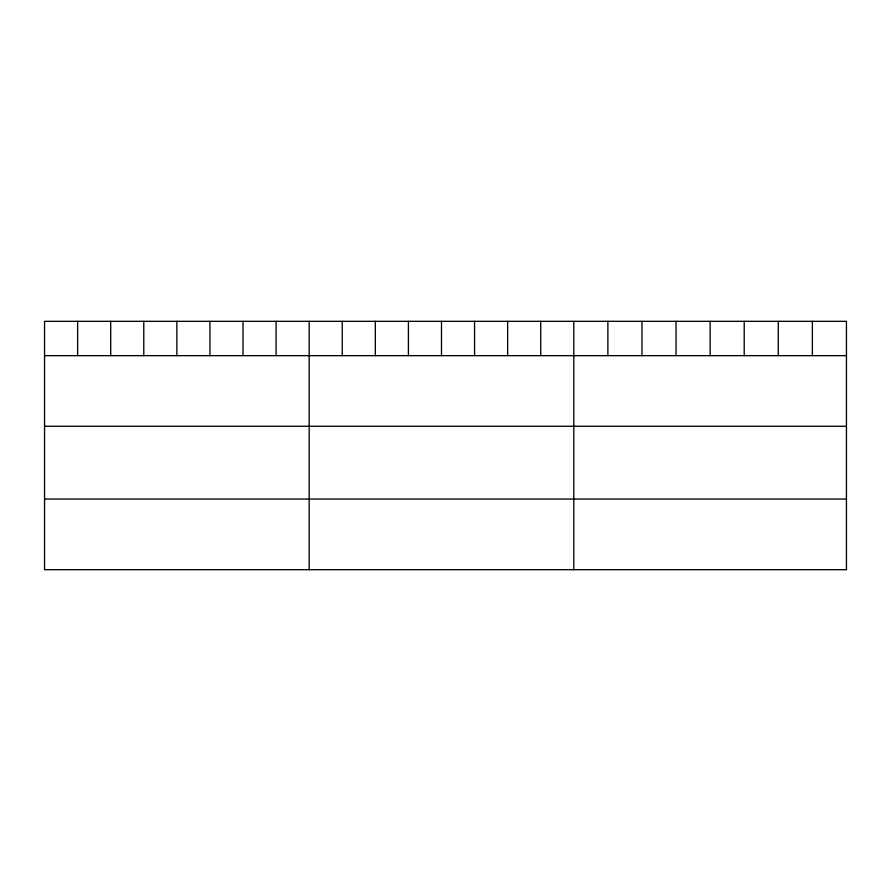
<?xml version="1.0" encoding="UTF-8"?>
<svg xmlns="http://www.w3.org/2000/svg" width="891" height="891" viewBox="0 0 891 891"><rect width="100%" height="100%" fill="white"/><g stroke="black" fill="none" stroke-linecap="round" stroke-linejoin="round"><path stroke-width="1.34" d="M846.45 355.654L846.45 569.683L44.55 569.683L44.55 321.317L846.45 321.317L846.45 355.654L44.55 355.654M44.55 426.277L846.45 426.277M44.55 499.049L846.45 499.049M812.369 321.317L812.369 355.654M778.288 321.317L778.288 355.654M744.208 321.317L744.208 355.654M710.127 321.317L710.127 355.654M676.046 321.317L676.046 355.654M641.966 321.317L641.966 355.654M607.885 321.317L607.885 355.654M573.804 321.317L573.804 569.683M540.726 321.317L540.726 355.654M507.647 321.317L507.647 355.654M474.569 321.317L474.569 355.654M441.49 321.317L441.49 355.654M408.412 321.317L408.412 355.654M375.334 321.317L375.334 355.654M342.255 321.317L342.255 355.654M309.177 321.317L309.177 569.683M276.099 321.317L276.099 355.654M243.02 321.317L243.02 355.654M209.942 321.317L209.942 355.654M176.864 321.317L176.864 355.654M143.785 321.317L143.785 355.654M110.707 321.317L110.707 355.654M77.628 321.317L77.628 355.654"/></g></svg>
